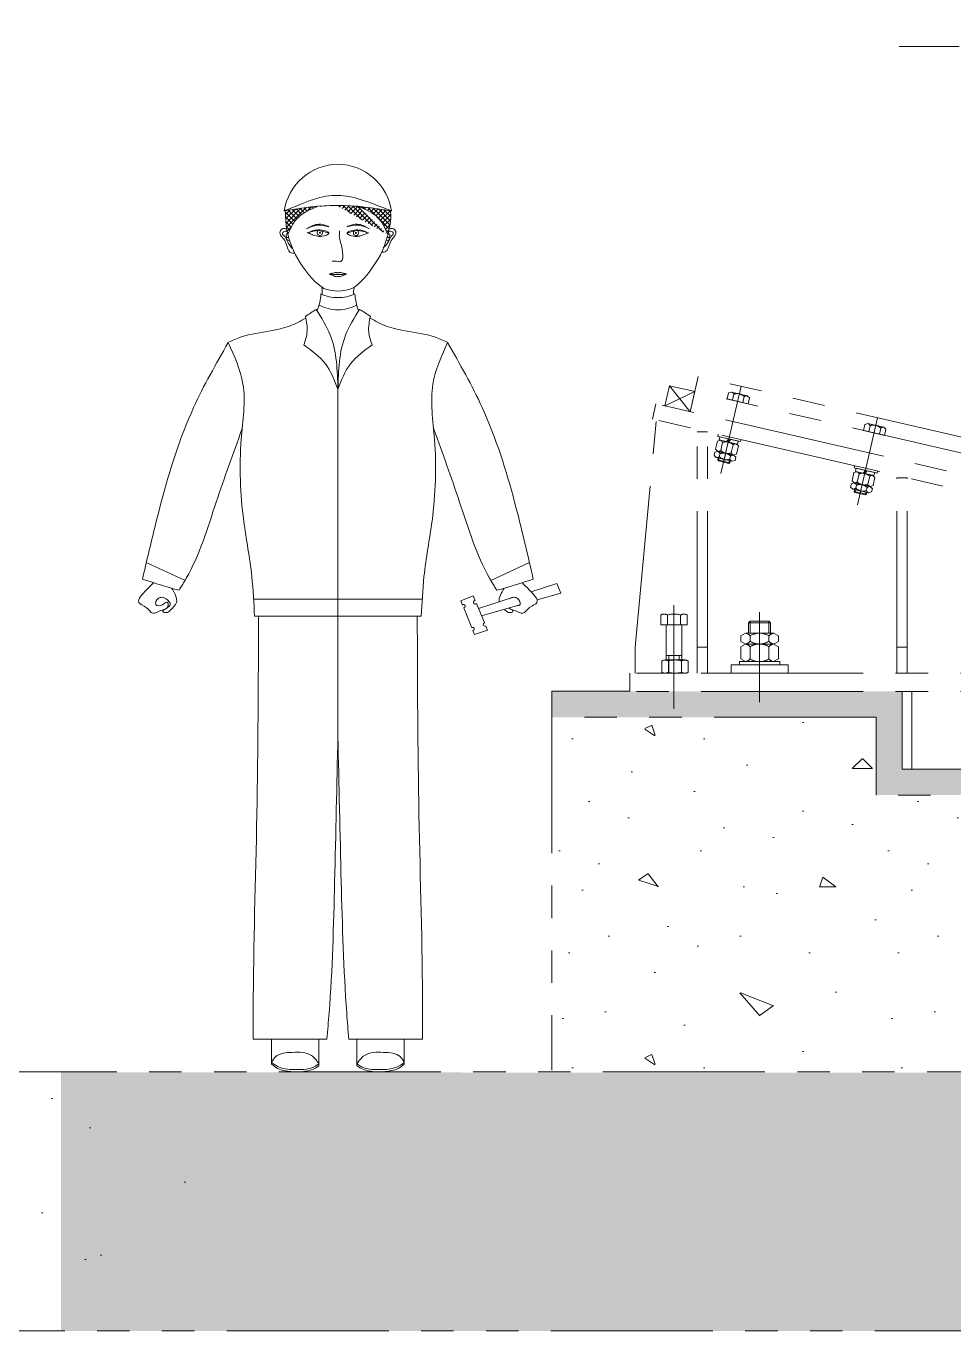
# Model space of a CAD drawing. Header units: millimetres. Extents: x 52110 to 400893, y -153728 to 31997.
# Drawn here: x 168177 to 169966, y -127444 to -124927 of the extents above; entities that cross this region are included whole.
import ezdxf
from ezdxf.lldxf.tags import DXFTag

# ---------------------------------------------------------------- set-up
doc = ezdxf.new("R2010")
doc.units = ezdxf.units.MM
doc.header["$LTSCALE"] = 500
doc.linetypes.add('CENTER', pattern=[2, 1.25, -0.25, 0.25, -0.25])
doc.linetypes.add('PHANTOM2', pattern=[1.25, 0.625, -0.125, 0.125, -0.125, 0.125, -0.125])
for name, color, linetype, lineweight in [('2D', 4, 'PHANTOM2', 20), ('POU', 4, 'Continuous', 20), ('SHI', 7, 'Continuous', 40), ('WEN', 3, 'Continuous', 20), ('ZHONG', 1, 'CENTER', 20)]:
    doc.layers.add(name, color=color, linetype=linetype, lineweight=lineweight)
doc.layers.add('4', color=4, linetype='PHANTOM')
tags = doc.linetypes.add('PHANTOM', pattern=[2.5, 1.25, -0.25, 0.25, -0.25, 0.25, -0.25]).pattern_tags.tags
tags[14:15] = [DXFTag(74, 4), DXFTag(75, 0), DXFTag(340, '0'), DXFTag(46, 1.0), DXFTag(50, 0.0), DXFTag(44, 0.0), DXFTag(45, 0.0)]
tags[12:13] = [DXFTag(74, 4), DXFTag(75, 0), DXFTag(340, '0'), DXFTag(46, 1.0), DXFTag(50, 0.0), DXFTag(44, 0.0), DXFTag(45, 0.0)]
tags[10:11] = [DXFTag(74, 4), DXFTag(75, 0), DXFTag(340, '0'), DXFTag(46, 1.0), DXFTag(50, 0.0), DXFTag(44, 0.0), DXFTag(45, 0.0)]
tags[8:9] = [DXFTag(74, 4), DXFTag(75, 0), DXFTag(340, '0'), DXFTag(46, 1.0), DXFTag(50, 0.0), DXFTag(44, 0.0), DXFTag(45, 0.0)]
tags[6:7] = [DXFTag(74, 4), DXFTag(75, 0), DXFTag(340, '0'), DXFTag(46, 1.0), DXFTag(50, 0.0), DXFTag(44, 0.0), DXFTag(45, 0.0)]
tags[4:5] = [DXFTag(74, 4), DXFTag(75, 0), DXFTag(340, '0'), DXFTag(46, 1.0), DXFTag(50, 0.0), DXFTag(44, 0.0), DXFTag(45, 0.0)]

# ---------------------------------------------------------------- blocks, each defined once
blk = doc.blocks.new('A$C0070306F')
at = {"layer": 'WEN'}
h = blk.add_hatch(dxfattribs=at)
h.set_pattern_fill('ANSI37', color=256, scale=50, style=0)
h.set_pattern_definition([(135, (145389.155, -51686.765), (4.41941738, 4.41941738), []), (45, (145389.155, -51686.765), (4.41941738, -4.41941738), [])])
edge = h.paths.add_edge_path()
edge.add_spline(control_points=[(423.9, 1669.5), (436.1, 1664.6), (455.8, 1656.6), (473, 1634.5), (478.4, 1621.2), (480.8, 1615.2)], knot_values=[0, 0, 0, 0, 38.732948, 62.294257, 81.682142, 81.682142, 81.682142, 81.682142], degree=3, periodic=0)
edge.add_spline(control_points=[(383.3, 1671.2), (417.7, 1672.1), (451.9, 1666.7), (486.1, 1661.1)], knot_values=[1.695935, 1.695935, 1.695935, 1.695935, 105.499755, 105.499755, 105.499755, 105.499755], degree=3, periodic=0)
edge.add_spline(control_points=[(486.1, 1661.1), (486.7, 1647), (486.1, 1638.4), (484.1, 1629.3), (482.8, 1624.5)], knot_values=[0.32258, 0.32258, 0.32258, 0.32258, 13.056301, 28.24106, 28.24106, 28.24106, 28.24106], degree=3, periodic=0)
edge.add_spline(control_points=[(482.8, 1624.5), (482.2, 1621.4), (481.6, 1618.3), (480.8, 1615.2)], knot_values=[48.036195, 48.036195, 48.036195, 48.036195, 57.486115, 57.486115, 57.486115, 57.486115], degree=3, periodic=0)
edge = h.paths.add_edge_path()
edge.add_spline(control_points=[(345.2, 1669.5), (332.9, 1664.6), (313.3, 1656.6), (296.1, 1634.5), (290.7, 1621.2), (288.2, 1615.2)], knot_values=[0, 0, 0, 0, 38.732948, 62.294257, 81.682142, 81.682142, 81.682142, 81.682142], degree=3, periodic=0)
edge.add_spline(control_points=[(288.2, 1615.2), (287.5, 1618.3), (286.8, 1621.4), (286.3, 1624.5)], knot_values=[48.036195, 48.036195, 48.036195, 48.036195, 57.486115, 57.486115, 57.486115, 57.486115], degree=3, periodic=0)
edge.add_spline(control_points=[(286.3, 1624.5), (284.9, 1629.3), (284.9, 1637.2), (283.1, 1649.8), (283, 1661.5)], knot_values=[0.570821, 0.570821, 0.570821, 0.570821, 15.75558, 28.24106, 28.24106, 28.24106, 28.24106], degree=3, periodic=0)
edge.add_spline(control_points=[(283, 1661.5), (316.4, 1666.9), (349.7, 1672.1), (383.3, 1671.2)], knot_values=[4.25761, 4.25761, 4.25761, 4.25761, 105.499755, 105.499755, 105.499755, 105.499755], degree=3, periodic=0)
for p, q in [((384.5, 1317.2), (384.5, 647)), ((754.1, 982.4), (679.3, 948.2)), ((806.8, 942.1), (757.1, 926.2)), ((806.8, 942.1), (814.3, 923.5)), ((222, 911.7), (384.5, 911.7)), ((547, 911.7), (384.5, 911.7)), ((645.3, 918.6), (621.6, 908.9)), ((621.6, 908.9), (625.1, 900.2)), ((645.3, 918.6), (649.1, 909.5)), ((723.3, 915.5), (655.6, 893.9)), ((814.3, 923.5), (768.7, 910.4)), ((627.1, 895.4), (642.7, 856.9)), ((651.6, 903.4), (667.2, 866.1)), ((735.3, 900.9), (661.5, 879.8)), ((545.4, 879), (223.6, 879)), ((669.6, 860.1), (673, 852.1)), ((645, 851.4), (648.1, 843.6)), ((673, 852.1), (648.1, 843.6)), ((363.2, 63.2), (221.2, 63.2)), ((348, 63.2), (348, 12)), ((547.9, 63.2), (405.5, 63.2)), ((421.1, 63.2), (421.1, 12))]:
    blk.add_line(p, q, dxfattribs=at)
at = {"layer": 'WEN', "color": 2}
blk.add_line((14.9, 982.4), (89.8, 948.2), dxfattribs=at)
at = {"layer": 'WEN'}
for centre in [(349.8, 1618.9), (419.2, 1618.4)]:
    blk.add_circle(centre, 1.07, dxfattribs=at)
for centre, radius, start, end in [((386.1, 1644.9), 106.3, 90.8443, 171.2054), ((383, 1644.9), 106.3, 8.6451, 89.1557), ((349.6, 1618.9), 5.14, 127.254, 39.3994), ((419.4, 1618.5), 5.14, 133.5628, 59.2494), ((325.6, 1504.6), 28.8, 350.7816, 16.4049), ((443.4, 1504.6), 28.8, 163.5951, 189.2184), ((230.8, 1509.7), 121.3, 339.9069, 355.9399), ((380.2, 1553.7), 59.8, 241.5596, 274.1241), ((388.8, 1553.7), 59.8, 265.8759, 298.4404), ((538.2, 1509.7), 121.3, 184.0601, 200.0931), ((487.8, 1227), 283.9, 120.7504, 125.7555), ((386.1, 1553.3), 83.2, 243.0637, 268.8866), ((382.9, 1553.3), 83.2, 271.1134, 296.9363), ((281.2, 1227), 283.9, 54.2445, 59.2496), ((649.2, 905.9), 3.53, 91.132, 314.0438), ((627.4, 898.4), 2.95, 262.7418, 141.4745), ((644.5, 854.4), 3.06, 279.7507, 124.4657), ((668, 862.9), 3.25, 105.3633, 299.8125)]:
    blk.add_arc(centre, radius, start, end, dxfattribs=at)
for points in [[(281.1, 1661.2), (325.1, 1678.2), (352.5, 1692.7), (384.9, 1690.8)], [(488, 1660.9), (441.6, 1679), (412.8, 1690.4), (384.9, 1690.8)], [(281.1, 1661.2), (315.1, 1666.7), (349.1, 1672.1), (383.3, 1671.2)], [(487.8, 1660.8), (453, 1666.5), (418.3, 1672.2), (383.3, 1671.2)], [(705.3, 933.2), (699.7, 924), (694, 914.8), (695.7, 906.7)], [(256.5, 63.2), (256.5, 47.1), (256.5, 31), (256.5, 15)], [(512.6, 63.2), (512.6, 47.1), (512.6, 31), (512.6, 15)]]:
    blk.add_open_spline(points, degree=3, dxfattribs=at)
for points, knots in [([(283, 1662.2), (283, 1650), (284.9, 1637.2), (284.9, 1629.3), (286.3, 1624.5)], [0.32258, 0.32258, 0.32258, 0.32258, 13.056301, 28.24106, 28.24106, 28.24106, 28.24106]), ([(486.1, 1661.1), (486.7, 1647), (486.1, 1638.4), (484.1, 1629.3), (482.8, 1624.5)], [0.32258, 0.32258, 0.32258, 0.32258, 13.056301, 28.24106, 28.24106, 28.24106, 28.24106]), ([(285.7, 1625.7), (283.5, 1626.7), (278.6, 1628.3), (271, 1621.3), (274.5, 1611.5), (283.5, 1605.3), (287.3, 1584.4), (294.7, 1579.3), (298.6, 1579.4), (300.8, 1579.4)], [1.926527, 1.926527, 1.926527, 1.926527, 8.6947, 16.972205, 26.321378, 35.5319, 48.561427, 53.850721, 60.303125, 60.303125, 60.303125, 60.303125]), ([(286.6, 1620.8), (285.4, 1621.5), (282.1, 1622.7), (274.6, 1617.2), (284.2, 1610.9), (285.7, 1602.3), (294.8, 1589.5), (297.1, 1588.4)], [1.91703, 1.91703, 1.91703, 1.91703, 6.136328, 12.340947, 21.179072, 30.563264, 37.740839, 37.740839, 37.740839, 37.740839]), ([(287.6, 1616.4), (286.7, 1616.9), (284.7, 1617.6), (284, 1612.7), (285.4, 1610.6), (286.2, 1609.5)], [1.424699, 1.424699, 1.424699, 1.424699, 4.058275, 7.736122, 11.888901, 11.888901, 11.888901, 11.888901]), ([(286.3, 1624.5), (290.1, 1602.9), (306.1, 1562), (349.1, 1511.7), (367.1, 1508.3), (384.5, 1506.1)], [48.036195, 48.036195, 48.036195, 48.036195, 113.685785, 176.707, 197.862328, 197.862328, 197.862328, 197.862328]), ([(482.8, 1624.5), (478.9, 1602.9), (463, 1562), (420, 1511.7), (402, 1507.9), (384.5, 1506.1)], [48.036195, 48.036195, 48.036195, 48.036195, 113.685785, 176.707, 197.862328, 197.862328, 197.862328, 197.862328]), ([(483.4, 1625.7), (485.6, 1626.7), (490.4, 1628.3), (498, 1621.3), (494.6, 1611.5), (485.5, 1605.3), (481.9, 1586.1), (474.5, 1581), (470.5, 1581.1), (468.3, 1581.1)], [1.926527, 1.926527, 1.926527, 1.926527, 8.6947, 16.972205, 26.321378, 35.5319, 48.561427, 53.850721, 60.303125, 60.303125, 60.303125, 60.303125]), ([(482.4, 1620.8), (483.7, 1621.5), (487, 1622.7), (494.4, 1617.2), (484.8, 1610.9), (483.3, 1602.3), (474.3, 1591.2), (472.1, 1590.1)], [1.91703, 1.91703, 1.91703, 1.91703, 6.136328, 12.340947, 21.179072, 30.563264, 37.740839, 37.740839, 37.740839, 37.740839]), ([(481.4, 1616.4), (482.4, 1616.9), (484.3, 1617.6), (485.1, 1612.7), (483.6, 1610.6), (482.9, 1609.5)], [1.424699, 1.424699, 1.424699, 1.424699, 4.058275, 7.736122, 11.888901, 11.888901, 11.888901, 11.888901]), ([(289.3, 1609.9), (288.2, 1610), (286.7, 1609.9), (283.7, 1607.9), (287.3, 1604.1), (290, 1604.1), (291.1, 1604.3)], [1.076231, 1.076231, 1.076231, 1.076231, 4.266793, 5.770161, 10.541794, 13.851747, 13.851747, 13.851747, 13.851747]), ([(479.7, 1609.9), (480.8, 1610), (482.4, 1609.9), (485.4, 1607.9), (481.7, 1604.1), (479.1, 1604.1), (478, 1604.3)], [1.076231, 1.076231, 1.076231, 1.076231, 4.266793, 5.770161, 10.541794, 13.851747, 13.851747, 13.851747, 13.851747]), ([(7.7, 950.7), (27.4, 944.1), (50.7, 936.3), (74.4, 930), (78.1, 929)], [0, 0, 0, 0, 62.217806, 73.629932, 73.629932, 73.629932, 73.629932]), ([(761.3, 950.7), (741.6, 944.1), (718.3, 936.3), (694.6, 930), (691, 929)], [0, 0, 0, 0, 62.217806, 73.629932, 73.629932, 73.629932, 73.629932]), ([(714.1, 894.8), (716.8, 892.2), (728, 890.5), (742.5, 880.2), (752.6, 897.9), (778, 905.3), (754.4, 928.9), (744.4, 939.3), (740.3, 943.6)], [161.517152, 161.517152, 161.517152, 161.517152, 173.628704, 189.693001, 206.485462, 223.855828, 252.176092, 271.352508, 271.352508, 271.352508, 271.352508]), ([(717, 913.5), (719.1, 914.7), (723.7, 916.2), (732.8, 913.7), (739.1, 901.3), (732.6, 899.2), (729.8, 899.3)], [98.790972, 98.790972, 98.790972, 98.790972, 105.87384, 113.67171, 126.032729, 133.282679, 133.282679, 133.282679, 133.282679]), ([(705.7, 892.4), (706.4, 891.7), (709.3, 888.9), (713.8, 884.5), (726.6, 888.3), (718.7, 892.1), (714.2, 894.9)], [45.673709, 45.673709, 45.673709, 45.673709, 48.470969, 57.096876, 64.27778, 75.805392, 75.805392, 75.805392, 75.805392]), ([(231.4, 879), (231, 751.4), (230.2, 498.4), (220.9, 226.5), (221.1, 82.2), (221.2, 63.2)], [0, 0, 0, 0, 382.775767, 759.023804, 815.923214, 815.923214, 815.923214, 815.923214]), ([(537.6, 879), (538, 751.4), (538.8, 498.4), (548.1, 226.5), (547.9, 82.2), (547.9, 63.2)], [0, 0, 0, 0, 382.775767, 759.023804, 815.923214, 815.923214, 815.923214, 815.923214])]:
    blk.add_open_spline(points, degree=3, knots=knots, dxfattribs=at)
for points in [[(288.2, 1615.2), (296.3, 1632.8), (311, 1651.2), (345.2, 1669.5)], [(480.8, 1615.2), (472.8, 1632.8), (458, 1651.2), (423.9, 1669.5)], [(323.8, 1626.3), (343.7, 1635.1), (358.9, 1633.7), (366.8, 1630.4)], [(323.8, 1626.5), (344.5, 1633.3), (367.3, 1630.1)], [(326.6, 1618.4), (346, 1624.3), (367, 1617.5), (354.2, 1612.2), (332, 1616.4), (325, 1619.2)], [(366.7, 1617.9), (354.3, 1622), (338.4, 1622.3), (326.8, 1618.3)], [(387.8, 1622.6), (387.3, 1611.1), (389.8, 1599.9), (386.8, 1562.9), (384.8, 1563.3), (373.5, 1564.1)], [(442.4, 1618.2), (423.1, 1624.3), (402.1, 1617.6), (414.8, 1612.1), (437, 1616.2), (444, 1619)], [(445.2, 1626.5), (424.5, 1633.3), (401.8, 1630.1)], [(445.2, 1626.3), (425.4, 1635.1), (410.1, 1633.7), (402.2, 1630.4)], [(402.4, 1617.9), (414.7, 1622), (430.7, 1622.2), (442.3, 1618.1)], [(368.1, 1539.4), (373.9, 1540.7), (377.3, 1541.5), (380.9, 1542.1), (383.4, 1541.8), (384.6, 1541)], [(368.1, 1539.3), (375, 1536.2), (381.7, 1534.1), (384.5, 1534.6)], [(368.3, 1539.4), (378.9, 1538.4), (384.4, 1538.2)], [(400.7, 1539.4), (390.6, 1538.4), (384.4, 1538.2)], [(400.9, 1539.3), (394.4, 1536.4), (387.6, 1534.2), (384.5, 1534.6)], [(400.9, 1539.4), (395.2, 1540.7), (391.8, 1541.5), (388.1, 1542.1), (385.6, 1541.8), (384.6, 1541)], [(342.5, 1470.9), (369.8, 1421.2), (384.5, 1317.2)], [(426.2, 1470.9), (399.2, 1421.2), (384.5, 1317.2)], [(322.6, 1454.1), (291.2, 1438.8), (254.5, 1429.5), (198.2, 1417.9), (173.6, 1407.5)], [(321.9, 1457.4), (325.2, 1428.2), (318.7, 1402.3)], [(447.1, 1457.4), (443.9, 1428.2), (450.4, 1402.3)], [(446.5, 1454.1), (477.9, 1438.8), (514.5, 1429.5), (570.9, 1417.9), (595.5, 1407.5)], [(173.1, 1406.9), (106.1, 1281.4), (43.7, 1098.9), (7.7, 950.7)], [(173.1, 1406.9), (201.4, 1326.7), (198.2, 1220.6), (202.9, 1063), (218.5, 955.4), (223.6, 879)], [(318.7, 1402.3), (360.3, 1365.9), (384.5, 1317.2)], [(450.4, 1402.3), (408.8, 1365.9), (384.5, 1317.2)], [(596, 1406.9), (567.7, 1326.7), (570.8, 1220.6), (566.1, 1063), (550.5, 955.4), (545.4, 879)], [(596, 1406.9), (662.9, 1281.4), (725.4, 1098.9), (761.3, 950.7)], [(199.5, 1239.8), (149.8, 1098.9), (92.1, 952.3), (78.1, 929)], [(569.6, 1239.8), (619.2, 1098.9), (677, 952.3), (691, 929)], [(63.7, 933.2), (73.1, 905.6), (61.3, 890.4), (53.9, 885.9), (47, 887.9), (61.3, 901.7), (59.3, 906.6), (45.5, 915.5), (38.1, 913), (33.1, 901.7), (46, 901.2), (55.3, 906.1), (56.8, 898.2), (43, 889.9), (27.7, 884.9), (14.9, 895.8), (0.6, 905.6), (15.4, 929.8), (28.7, 943.6)], [(384.5, 647), (378.2, 366.2), (367.5, 113.7), (363.2, 63.2)], [(384.5, 647), (390.9, 366.2), (401.5, 113.7), (405.5, 63.2)], [(256.5, 18.2), (264.6, 29.4), (296.3, 37.5), (333.5, 31.5), (348, 15.6)], [(512.6, 18.2), (504.4, 29.4), (472.7, 37.5), (435.6, 31.5), (421.1, 15.6)], [(256.5, 18.2), (271.5, 8.8), (303.6, 4.3), (333.9, 7.5), (348, 15.6)], [(256.5, 15), (268.3, 6.5), (293.6, 0.6), (317.9, 0.6), (342.1, 7.8), (348, 12)], [(512.6, 18.2), (497.6, 8.8), (465.5, 4.3), (435.2, 7.5), (421.1, 15.6)], [(512.6, 15), (500.8, 6.5), (475.4, 0.6), (451.2, 0.6), (426.9, 7.8), (421.1, 12)]]:
    blk.add_spline(points, degree=3, dxfattribs=at)
blk = doc.blocks.new("斜'")
at = {"layer": '4', "linetype": 'Continuous'}
h = blk.add_hatch(dxfattribs=at)
h.set_pattern_fill('AR-SAND', color=256, style=0)
h.set_pattern_definition([(37.5, (-41108.695, -3213.967), (-1.60003, 48.941324), [0, -38.608, 0, -43.18, 0, -41.275]), (7.5, (-41108.695, -3213.967), (44.95233, 71.68251), [0, -20.828, 0, -34.798, 0, -13.335]), (327.5, (-41139.937, -3213.967), (79.099237, 0.14372), [0, -12.7, 0, -45.72, 0, -59.69]), (317.5, (-41139.94, -3213.967), (76.35565, 22.29293), [0, -6.35, 0, -29.972, 0, -34.29])])
h.paths.add_polyline_path([(-3253.8, 10945.5), (-3432.6, 10945.5), (-3440.5, 10895.5), (-3304.2, 10895.5), (-3304.2, 10745.5), (-2810.3, 10745.5), (-2810.3, 10895.5), (-2535.8, 10895.5), (-2535.8, 10945.5), (-2859.9, 10945.5), (-2859.9, 10795.5), (-3253.8, 10795.5)])
h.paths.add_polyline_path([(-3432.6, 10945.5), (-3778.8, 10945.5), (-3778.8, 10945.6), (-3929, 10945.6), (-3929, 10895.5), (-3440.5, 10895.5)])
h.paths.add_polyline_path([(-2398.8, 10945.5), (-2535.8, 10945.5), (-2535.8, 10895.5), (-2398.8, 10895.5)])
h.paths.add_polyline_path([(-1929, 10945.5), (-2078.8, 10945.5), (-2398.8, 10945.5), (-2398.8, 10895.5), (-1929, 10895.5)])
at = {"layer": 'POU'}
h = blk.add_hatch(dxfattribs=at)
h.set_pattern_fill('CONC', color=256, scale=25, style=0)
h.set_pattern_definition([(0, (-481651.1, -460725.06), (0, 635), [0, -635]), (0, (-481644.74, -460947.3), (0, 635), [0, -635]), (0, (-481625.7, -460604.4), (0, 635), [0, -635]), (338.1986, (-481955.89, -460801.26), (1905.000173, -634.999943), [68.3914, -3351.18837]), (216.8699, (-481892.39, -460826.66), (1904.999948, 1270.000078), [31.75, -3143.25]), (130.6013, (-481917.79, -460845.715), (3175.0002675, -3809.9993765), [58.5438, -5795.8666]), (206.5651, (-482127.34, -460921.91), (-634.99947, -635.00083), [14.19923, -1405.70394]), (326.3099, (-482140.04, -460928.26), (1269.99972, -635.000847), [22.89556, -2266.62996]), (108.4349, (-482120.99, -460940.96), (-634.998986, 1270.000276), [20.0806, -1987.9659]), (225, (-481720.94, -460985.4), (0, -635.0002), [26.9405, -871.08474]), (0, (-481740, -461004.46), (635, 635), [38.1, -596.9]), (135, (-481701.9, -461004.46), (-635.0002, 0), [26.9405, -871.08474]), (251.5651, (-481797.14, -460579.01), (634.998986, 1270.000276), [20.0806, -1987.9659]), (0, (-481803.5, -460598.06), (635, 635), [31.75, -603.25]), (143.1301, (-481771.74, -460598.06), (-1904.999948, 1270.000078), [31.75, -3143.25]), (213.6901, (-482133.69, -460572.66), (1269.99972, 635.000847), [22.89556, -2266.62996]), (341.5651, (-482152.74, -460585.36), (-1270.000276, 634.998986), [40.1612, -1967.8853]), (126.8699, (-482114.64, -460598.06), (1270.000078, -1904.999948), [31.75, -3143.25]), (0, (-481949.54, -460598.06), (0, 635), [0, -635]), (0, (-482121, -460763.16), (0, 635), [0, -635]), (0, (-481943.2, -460998.1), (0, 635), [0, -635]), (0, (-481771.74, -460801.26), (0, 635), [0, -635]), (0, (-481955.9, -460693.3), (0, 635), [0, -635]), (0, (-482095.6, -460674.26), (0, 635), [0, -635]), (0, (-482038.44, -460712.36), (0, 635), [0, -635]), (0, (-482063.84, -460864.76), (0, 635), [0, -635]), (0, (-482216.24, -460839.36), (0, 635), [0, -635]), (0, (-482209.9, -460693.3), (0, 635), [0, -635]), (0, (-482228.94, -460553.6), (0, 635), [0, -635]), (0, (-482032.1, -460528.2), (0, 635), [0, -635]), (0, (-481892.4, -460502.8), (0, 635), [0, -635]), (0, (-481670.14, -460528.2), (0, 635), [0, -635]), (0, (-481822.54, -460725.06), (0, 635), [0, -635]), (0, (-481886.04, -460610.76), (0, 635), [0, -635]), (0, (-481835.24, -460915.56), (0, 635), [0, -635]), (0, (-482025.74, -460947.3), (0, 635), [0, -635]), (0, (-481835.24, -461087), (0, 635), [0, -635]), (0, (-482044.8, -461048.9), (0, 635), [0, -635]), (0, (-482248, -461067.96), (0, 635), [0, -635]), (0, (-482171.8, -461099.7), (0, 635), [0, -635]), (0, (-482165.44, -461010.8), (0, 635), [0, -635]), (0, (-481740, -461112.4), (0, 635), [0, -635]), (0, (-481663.8, -460852.06), (0, 635), [0, -635]), (0, (-481695.54, -460661.56), (0, 635), [0, -635]), (0, (-481987.64, -461118.76), (0, 635), [0, -635])])
h.paths.add_polyline_path([(-1929, 10214.6), (-1929, 10895.5), (-2823.8, 10895.5), (-2823.8, 10745.5), (-3303.8, 10745.5), (-3303.8, 10895.5), (-3929, 10895.5), (-3929, 10214.6)])
h.paths.add_polyline_path([(-4612.1, 10766.2), (-4480.8, 10766.2), (-4480.8, 10964), (-4612.1, 10964)], flags=9)
h.paths.add_polyline_path([(-1774.4, 10468.9), (-1643.1, 10468.9), (-1643.1, 10615.2), (-1774.4, 10615.2)], flags=9)
at = {"layer": '2D'}
for p, q in [((-3702.6, 11535.2), (-3711.6, 11496.3)), ((-3702.6, 11535.2), (-3662.8, 11485)), ((-3702.6, 11535.2), (-3653.8, 11524)), ((-3647.1, 11553.2), (-3662.8, 11485)), ((-2429.1, 11272), (-3647.1, 11553.2)), ((-3653.8, 11524), (-3711.6, 11496.3)), ((-3653.8, 11524), (-3662.8, 11485)), ((-2435.9, 11242.8), (-3653.8, 11524)), ((-3588.6, 11521.2), (-3591.3, 11509.6)), ((-3591.3, 11509.6), (-3550.8, 11500.2)), ((-3582.8, 11523), (-3588.6, 11521.2)), ((-3582.8, 11523), (-3552.4, 11516)), ((-3578.4, 11518.9), (-3581.1, 11507.2)), ((-3558.2, 11514.2), (-3560.9, 11502.5)), ((-3552.4, 11516), (-3548.1, 11511.9)), ((-3548.1, 11511.9), (-3550.8, 11500.2)), ((-3728.5, 11500.2), (-3735.2, 11470.9)), ((-2072, 11117.8), (-3728.5, 11500.2)), ((-3768.8, 11030.5), (-3727.5, 11469.2)), ((-2078.8, 11088.5), (-3735.2, 11470.9)), ((-3325.4, 11460.5), (-3328.1, 11448.8)), ((-3319.7, 11462.2), (-3325.4, 11460.5)), ((-3319.7, 11462.2), (-3289.3, 11455.2)), ((-3315.3, 11458.2), (-3318, 11446.5)), ((-3289.3, 11455.2), (-3284.9, 11451.1)), ((-3648.8, 10980.5), (-3648.8, 11446.4)), ((-3628.8, 11446.4), (-3648.8, 11446.4)), ((-3628.8, 10980.5), (-3628.8, 11446.4)), ((-3604.3, 11430.1), (-3610, 11428.4)), ((-3609.3, 11437.5), (-3608.3, 11441.7)), ((-3588, 11432.5), (-3609.3, 11437.5)), ((-3605.5, 11436.6), (-3606.9, 11430.7)), ((-3571.3, 11422.5), (-3606.9, 11430.7)), ((-3570, 11428.4), (-3605.5, 11436.6)), ((-3573.9, 11423.1), (-3604.3, 11430.1)), ((-3587.7, 11432.5), (-3592.5, 11427.4)), ((-3584.4, 11431.7), (-3589.1, 11426.6)), ((-3588, 11432.5), (-3565.3, 11427.3)), ((-3565.3, 11427.3), (-3564.4, 11431.5)), ((-3328.1, 11448.8), (-3287.6, 11439.4)), ((-3295, 11453.5), (-3297.7, 11441.8)), ((-3284.9, 11451.1), (-3287.6, 11439.4)), ((-3615, 11406.7), (-3616.5, 11400.5)), ((-3609.3, 11408.4), (-3615, 11406.7)), ((-3610, 11428.4), (-3613.7, 11412.5)), ((-3609.3, 11408.4), (-3613.7, 11412.5)), ((-3578.9, 11401.4), (-3609.3, 11408.4)), ((-3578.9, 11401.4), (-3609.3, 11408.4)), ((-3604.9, 11404.3), (-3606.3, 11398.2)), ((-3599.9, 11426), (-3603.6, 11410.2)), ((-3579.6, 11421.4), (-3583.3, 11405.5)), ((-3573.9, 11423.1), (-3569.5, 11419)), ((-3569.5, 11419), (-3573.2, 11403.2)), ((-3570, 11428.4), (-3571.3, 11422.5)), ((-3612.1, 11396.4), (-3616.5, 11400.5)), ((-3581.7, 11389.4), (-3612.1, 11396.4)), ((-3608.6, 11395.6), (-3609.4, 11391.9)), ((-3608.2, 11390), (-3609.4, 11391.9)), ((-3609.4, 11391.9), (-3586, 11386.5)), ((-3607, 11395.3), (-3608.2, 11390)), ((-3587.9, 11385.3), (-3608.2, 11390)), ((-3586.7, 11390.6), (-3587.9, 11385.3)), ((-3586, 11386.5), (-3587.9, 11385.3)), ((-3584.7, 11399.6), (-3586.1, 11393.5)), ((-3585.2, 11390.2), (-3586, 11386.5)), ((-3581.7, 11389.4), (-3575.9, 11391.2)), ((-3578.9, 11401.4), (-3573.2, 11403.2)), ((-3578.9, 11401.4), (-3574.5, 11397.3)), ((-3574.5, 11397.3), (-3575.9, 11391.2)), ((-3346, 11376.7), (-3345, 11380.9)), ((-3346.7, 11367.6), (-3350.4, 11351.7)), ((-3341, 11369.3), (-3346.7, 11367.6)), ((-3324.6, 11371.7), (-3346, 11376.7)), ((-3342.2, 11375.8), (-3343.6, 11369.9)), ((-3308, 11361.7), (-3343.6, 11369.9)), ((-3306.6, 11367.6), (-3342.2, 11375.8)), ((-3310.6, 11362.3), (-3341, 11369.3)), ((-3336.6, 11365.3), (-3340.2, 11349.4)), ((-3324.4, 11371.7), (-3329.1, 11366.6)), ((-3321, 11370.9), (-3325.8, 11365.8)), ((-3324.6, 11371.7), (-3302, 11366.6)), ((-3316.3, 11360.6), (-3320, 11344.7)), ((-3310.6, 11362.3), (-3306.2, 11358.2)), ((-3306.2, 11358.2), (-3309.9, 11342.4)), ((-3306.6, 11367.6), (-3308, 11361.7)), ((-3302, 11366.6), (-3301.1, 11370.7)), ((-3263.8, 10980.5), (-3263.8, 11357.5)), ((-3243.8, 11357.5), (-3263.8, 11357.5)), ((-3243.8, 10980.5), (-3243.8, 11357.5)), ((-3351.7, 11345.9), (-3353.1, 11339.7)), ((-3348.7, 11335.6), (-3353.1, 11339.7)), ((-3346, 11347.6), (-3351.7, 11345.9)), ((-3346, 11347.6), (-3350.4, 11351.7)), ((-3318.4, 11328.6), (-3348.7, 11335.6)), ((-3345.2, 11334.8), (-3346.1, 11331.1)), ((-3346.1, 11331.1), (-3322.7, 11325.7)), ((-3344.9, 11329.2), (-3346.1, 11331.1)), ((-3315.6, 11340.6), (-3346, 11347.6)), ((-3315.6, 11340.6), (-3346, 11347.6)), ((-3343.7, 11334.5), (-3344.9, 11329.2)), ((-3324.6, 11324.5), (-3344.9, 11329.2)), ((-3341.6, 11343.5), (-3343, 11337.4)), ((-3323.4, 11329.8), (-3324.6, 11324.5)), ((-3321.3, 11338.9), (-3322.8, 11332.7)), ((-3321.8, 11329.4), (-3322.7, 11325.7)), ((-3318.4, 11328.6), (-3312.6, 11330.4)), ((-3315.6, 11340.6), (-3309.9, 11342.4)), ((-3315.6, 11340.6), (-3311.2, 11336.5)), ((-3311.2, 11336.5), (-3312.6, 11330.4)), ((-3322.7, 11325.7), (-3324.6, 11324.5)), ((-3719.1, 11073.6), (-3719.1, 11092.8)), ((-3706.4, 11092.8), (-3706.4, 11073.6)), ((-3680.9, 11092.8), (-3680.9, 11073.6)), ((-3668.2, 11092.8), (-3668.2, 11073.6)), ((-3549.8, 11077.8), (-3546.8, 11080.8)), ((-3549.8, 11057.8), (-3549.8, 11077.8)), ((-3507.8, 11077.8), (-3549.8, 11077.8)), ((-3546.8, 11057.8), (-3546.8, 11080.8)), ((-3510.7, 11080.8), (-3546.8, 11080.8)), ((-3510.7, 11057.8), (-3510.7, 11080.8)), ((-3510.7, 11080.8), (-3507.8, 11077.8)), ((-3507.8, 11057.8), (-3507.8, 11077.8)), ((-3668.2, 11073.6), (-3719.1, 11073.6)), ((-3708.7, 11073.6), (-3708.7, 11005.9)), ((-3678.7, 11004.5), (-3678.7, 11073.6)), ((-3556.1, 11057.8), (-3565.1, 11052.5)), ((-3565.1, 11052.5), (-3565.1, 11042)), ((-3501.5, 11057.8), (-3556.1, 11057.8)), ((-3547, 11052.5), (-3547, 11042)), ((-3510.6, 11052.5), (-3510.6, 11042)), ((-3501.5, 11057.8), (-3492.4, 11052.5)), ((-3492.4, 11052.5), (-3492.4, 11042)), ((-3768.8, 10980.5), (-3768.8, 11030.5)), ((-3628.8, 11030.5), (-3648.8, 11030.5)), ((-3556.1, 11036.8), (-3565.1, 11042)), ((-3556.1, 11036.8), (-3565.1, 11031.5)), ((-3565.1, 11031.5), (-3565.1, 11008)), ((-3501.5, 11036.8), (-3556.1, 11036.8)), ((-3501.5, 11036.8), (-3556.1, 11036.8)), ((-3547, 11031.5), (-3547, 11008)), ((-3510.6, 11031.5), (-3510.6, 11008)), ((-3501.5, 11036.8), (-3492.4, 11042)), ((-3501.5, 11036.8), (-3492.4, 11031.5)), ((-3492.4, 11031.5), (-3492.4, 11008)), ((-3243.8, 11030.5), (-3263.8, 11030.5)), ((-3717.2, 10982.3), (-3717.2, 11004.3)), ((-3710.9, 11006.1), (-3672.7, 11006.1)), ((-3708.7, 11014.6), (-3678.7, 11014.6)), ((-3704.5, 10982.3), (-3704.5, 11004.3)), ((-3703.7, 11014.6), (-3703.7, 10982.1)), ((-3683.7, 11014.6), (-3683.7, 11005.3)), ((-3679.1, 11004.3), (-3679.1, 10982.3)), ((-3666.3, 11004.3), (-3666.3, 10982.3)), ((-3567.6, 11002.8), (-3489.9, 11002.8)), ((-3567.6, 11002.8), (-3567.6, 10996.5)), ((-3556.1, 11002.8), (-3565.1, 11008)), ((-3501.5, 11002.8), (-3556.1, 11002.8)), ((-3501.5, 11002.8), (-3492.4, 11008)), ((-3489.9, 11002.8), (-3489.9, 10996.5)), ((-2078.8, 10980.5), (-3778.8, 10980.5)), ((-3778.8, 10945.5), (-3778.8, 10980.5)), ((-3672.7, 10980.5), (-3710.9, 10980.5)), ((-3473.7, 10996.5), (-3583.7, 10996.5)), ((-3583.7, 10980.5), (-3583.7, 10996.5)), ((-3473.7, 10980.5), (-3583.7, 10980.5)), ((-3567.6, 10996.5), (-3489.9, 10996.5)), ((-3473.7, 10996.5), (-3473.7, 10980.5)), ((-3929, 10945.6), (-3929, 10214.6)), ((-3778.3, 10945.6), (-3929, 10945.6)), ((-2078.8, 10945.5), (-3778.8, 10945.5)), ((-3253.8, 10945.5), (-3253.8, 10795.5)), ((-3234.9, 10945.5), (-3234.9, 10795.5)), ((-3303.8, 10895.5), (-3929, 10895.5)), ((-3303.8, 10895.5), (-3303.8, 10745.5)), ((-3253.8, 10795.5), (-2873.8, 10795.5)), ((-3053.8, 10795.5), (-3253.8, 10795.5)), ((-2823.8, 10745.5), (-3303.8, 10745.5))]:
    blk.add_line(p, q, dxfattribs=at)
for centre, radius, start, end in [((-3586.9, 11514.2), 9.73, 29.0508, 64.9492), ((-3572, 11500.5), 19.5, 44.7958, 109.2042), ((-3552.6, 11506.3), 9.73, 89.0508, 124.9492), ((-3323.8, 11453.4), 9.73, 29.0508, 64.9492), ((-3308.9, 11439.7), 19.5, 44.7958, 109.2042), ((-3289.5, 11445.5), 9.73, 89.0508, 124.9492), ((-3608.4, 11421.3), 9.73, 29.0508, 64.9492), ((-3609.1, 11418.1), 9.73, 269.0508, 304.9492), ((-3613.4, 11399.6), 9.73, 29.0508, 64.9492), ((-3598.5, 11385.9), 19.5, 44.7958, 109.2042), ((-3589.7, 11423.9), 19.5, 224.7958, 289.2042), ((-3593.5, 11407.6), 19.5, 44.7958, 109.2042), ((-3574.8, 11410.2), 9.73, 209.0508, 244.9492), ((-3574.1, 11413.4), 9.73, 89.0508, 124.9492), ((-3611.9, 11406.2), 9.73, 269.0508, 304.9492), ((-3592.5, 11411.9), 19.5, 224.7958, 289.2042), ((-3577.6, 11398.2), 9.73, 209.0508, 244.9492), ((-3579.1, 11391.7), 9.73, 89.0508, 124.9492), ((-3345.1, 11360.5), 9.73, 29.0508, 64.9492), ((-3330.2, 11346.8), 19.5, 44.7958, 109.2042), ((-3310.7, 11352.6), 9.73, 89.0508, 124.9492), ((-3348.6, 11345.4), 9.73, 269.0508, 304.9492), ((-3345.8, 11357.4), 9.73, 269.0508, 304.9492), ((-3350.1, 11338.8), 9.73, 29.0508, 64.9492), ((-3329.2, 11351.1), 19.5, 224.7958, 289.2042), ((-3335.2, 11325.1), 19.5, 44.7958, 109.2042), ((-3326.4, 11363.1), 19.5, 224.7958, 289.2042), ((-3314.2, 11337.4), 9.73, 209.0508, 244.9492), ((-3315.8, 11330.9), 9.73, 89.0508, 124.9492), ((-3311.5, 11349.4), 9.73, 209.0508, 244.9492), ((-3712.7, 11082.7), 11.9, 57.7964, 122.2036), ((-3693.7, 11049.6), 45, 73.5739, 106.4261), ((-3674.6, 11082.7), 11.9, 57.7965, 122.2035), ((-3558.3, 11043.4), 14.6, 38.9393, 81.0607), ((-3528.8, 11023.7), 34.1, 57.7958, 122.2042), ((-3499.2, 11043.4), 14.6, 98.9393, 141.0607), ((-3558.3, 11051.2), 14.6, 278.9393, 321.0607), ((-3558.3, 11022.4), 14.6, 38.9393, 81.0607), ((-3528.8, 11070.9), 34.1, 237.7958, 302.2042), ((-3528.8, 11002.7), 34.1, 57.7958, 122.2042), ((-3499.2, 11051.2), 14.6, 218.9393, 261.0607), ((-3499.2, 11022.4), 14.6, 98.9393, 141.0607), ((-3710.9, 10994.1), 11.9, 57.7965, 122.2035), ((-3691.8, 10961.1), 45, 73.5739, 106.4261), ((-3672.7, 10994.1), 11.9, 57.7965, 122.2035), ((-3558.3, 11017.2), 14.6, 278.9393, 321.0607), ((-3528.8, 11036.9), 34.1, 237.7958, 302.2042), ((-3499.2, 11017.2), 14.6, 218.9393, 261.0607), ((-3710.9, 10992.4), 11.9, 237.7965, 302.2035), ((-3691.8, 11025.5), 45, 253.5739, 286.4261), ((-3672.7, 10992.4), 11.9, 237.7965, 302.2035)]:
    blk.add_arc(centre, radius, start, end, dxfattribs=at)
at = {"layer": 'ZHONG'}
for p, q in [((-3564.3, 11534.1), (-3603.1, 11366)), ((-3301.2, 11473.4), (-3339.6, 11305.2)), ((-3586.8, 11436.4), (-3590, 11422.7)), ((-3593.2, 11408.8), (-3597.8, 11389)), ((-3323.5, 11375.6), (-3326.7, 11361.9)), ((-3329.9, 11348), (-3334.5, 11328.2)), ((-3693.8, 10911.6), (-3693.8, 11111.7)), ((-3528.8, 11098.1), (-3528.8, 10924.6)), ((-3528.8, 11009.1), (-3528.8, 10990.2))]:
    blk.add_line(p, q, dxfattribs=at)
blk = doc.blocks.new('LDJXKJ')
at = {"layer": 'ZHONG', "linetype": 'CENTER'}
blk.add_line((138446.7, 59993.7), (119580.6, 59993.7), dxfattribs=at)
at = {"layer": '4'}
blk.add_blockref("斜'", (122840.3, 47804.2), dxfattribs=at)
blk = doc.blocks.new('JC')
at = {"layer": '2D'}
h = blk.add_hatch(dxfattribs=at)
h.set_pattern_fill('AR-CONC', color=256, scale=3, style=0)
h.set_pattern_definition([(50, (-3637, 71399.3), (546.554, -47.8173), [57.15, -628.65]), (355, (-3637, 71399.3), (-105.7285, 573.17), [45.72, -502.92]), (100.451, (-3591.44, 71395.3), (440.8275, 525.35), [48.57, -534.27]), (46.1842, (-3637, 71551.7), (813.237, -126.127), [85.725, -942.975]), (96.6356, (-3569.2, 71541.2), (712.2127, 742.2767), [72.855, -801.405]), (351.184, (-3637, 71551.7), (712.214, 742.2754), [68.58, -754.38]), (21, (-3560.8, 71513.6), (454.8446, -306.7966), [57.15, -628.65]), (326, (-3560.8, 71513.6), (185.406, 552.5639), [45.72, -502.92]), (71.4514, (-3522.9, 71488), (640.2495, 245.7686), [48.57, -534.27]), (37.5, (-3636.98, 71399.29), (9.2658, 253.66512), [0, -496.824, 0, -510.54, 0, -504.825]), (7.5, (-3636.98, 71399.3), (200.459, 300.54172), [0, -291.084, 0, -485.394, 0, -192.405]), (327.5, (-3806.9, 71399.29), (406.77179, -17.18623), [0, -190.5, 0, -594.36, 0, -788.67]), (317.5, (-3883.1, 71399.3), (444.38754, 76.2795), [0, -247.65, 0, -394.716, 0, -560.07])])
h.paths.add_polyline_path([(164607.5, 91116.1), (164607.5, 91616.2), (162907.5, 91616.2), (162907.5, 96572.1), (162207.5, 96572.1), (162207.5, 91116.1)])
h.paths.add_polyline_path([(160263.9, 96864.3), (160263.9, 96714.1), (160600.7, 96714.1), (160600.7, 96864.3)], flags=17)
h.paths.add_polyline_path([(161107.8, 94758.3), (161107.8, 94608.1), (161444.6, 94608.1), (161444.6, 94758.3)], flags=17)
h.paths.add_polyline_path([(160263.9, 96864.3), (160263.9, 96714.1), (160600.7, 96714.1), (160600.7, 96864.3)], flags=17)
h.paths.add_polyline_path([(161107.8, 94758.3), (161107.8, 94608.1), (161444.6, 94608.1), (161444.6, 94758.3)])
at = {"layer": 'POU'}
h = blk.add_hatch(dxfattribs=at)
h.set_pattern_fill('AR-CONC', color=256, scale=3, style=0)
h.set_pattern_definition([(50, (-3882, 71399.3), (546.554, -47.8173), [57.15, -628.65]), (355, (-3882, 71399.3), (-105.7285, 573.17), [45.72, -502.92]), (100.451, (-3836.44, 71395.3), (440.8275, 525.35), [48.57, -534.27]), (46.1842, (-3882, 71551.7), (813.2371, -126.127), [85.725, -942.975]), (96.6356, (-3814.2, 71541.2), (712.2127, 742.2767), [72.855, -801.405]), (351.184, (-3882, 71551.7), (712.214, 742.2754), [68.58, -754.38]), (21, (-3805.8, 71513.6), (454.8446, -306.7966), [57.15, -628.65]), (326, (-3805.8, 71513.6), (185.4061, 552.5639), [45.72, -502.92]), (71.4514, (-3767.9, 71488), (640.2495, 245.7686), [48.57, -534.27]), (37.5, (-3881.98, 71399.29), (9.2658, 253.66512), [0, -496.824, 0, -510.54, 0, -504.825]), (7.5, (-3881.98, 71399.3), (200.459, 300.54172), [0, -291.084, 0, -485.394, 0, -192.405]), (327.5, (-4051.9, 71399.29), (406.77179, -17.18623), [0, -190.5, 0, -594.36, 0, -788.67]), (317.5, (-4128.1, 71399.3), (444.38754, 76.2795), [0, -247.65, 0, -394.716, 0, -560.07])])
h.paths.add_polyline_path([(187627.9, 91609.2), (164362.5, 91614.9), (164362.5, 91116.1), (188127.9, 91116.1)])
at = {"layer": '2D'}
for p, q in [((162907.5, 91616.1), (188869.6, 91616.2)), ((189369.6, 91116.1), (162207.5, 91116.1))]:
    blk.add_line(p, q, dxfattribs=at)

msp = doc.modelspace()

# ---------------------------------------------------------------- block references
at = {"layer": 'SHI'}
for name, p in [('JC', (3881.98104, -218560.17338)), ('LDJXKJ', (50279.93543, -184959.7788)), ('A$C0070306F', (168393.84317, -126944.10832))]:
    msp.add_blockref(name, p, dxfattribs=at)

doc.saveas('drawing.dxf')
